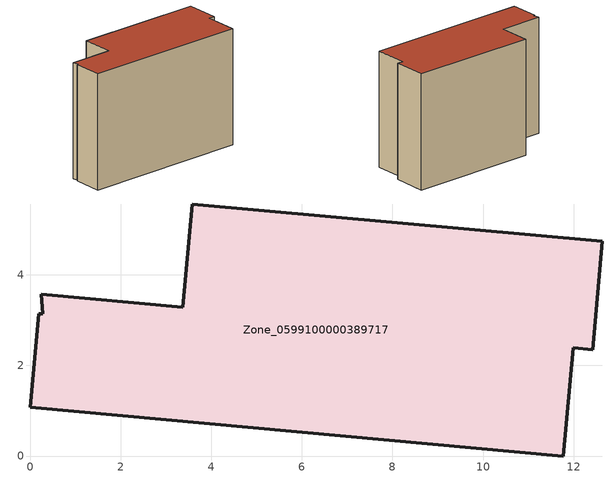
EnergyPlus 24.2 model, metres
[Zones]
Zone_0599100000389717
 floor ground (C_G): 0.27,3.14 0.24,3.58 3.37,3.29 3.57,5.57 12.63,4.74 12.42,2.35 11.99,2.39 11.77,0 0,1.08 0.19,3.14 z0
 wall outside (C_F): 0.19,3.14 0,1.08 11.77,0 11.99,2.39 12.42,2.35 12.63,4.74 3.57,5.57 3.37,3.29 0.24,3.58 0.27,3.14 0.19,3.14 z0:8.34
 roof outside (C_R): 0.24,3.58 0.27,3.14 0.19,3.14 0,1.08 11.77,0 11.99,2.39 12.42,2.35 12.63,4.74 3.57,5.57 3.37,3.29 z8.34
[BUILDING]
Pand.0599100000389717: North Axis=0; Terrain=City; Loads Convergence Tolerance Value=0.04; Temperature Convergence Tolerance Value=0.4; Solar Distribution=FullExterior; Maximum Number of Warmup Days=25; Minimum Number of Warmup Days=1
[Site:Location]
Rotterdam.The.Hague.AP_ZH_NLD Design_Conditions: Latitude=51.96; Longitude=4.45; Time Zone=1; Elevation=-4.5
[SITE:GROUNDTEMPERATURE:BUILDINGSURFACE]
18, 18, 18, 18, 18, 18, 18, 18, 18, 18, 18, 18
[MATERIAL] Thermal Absorptance=0.9; Solar Absorptance=0.7; Visible Absorptance=0.7
Name | Roughness | Thickness | Conductivity | Density | Specific Heat
G.TI.1992-2005 | MediumSmooth | 0.15 | 0.06 | 540 | 1210
F.TI.1992-2005 | Rough | 0.3 | 0.12 | 1920 | 840
R.TI.1992-2005 | MediumRough | 0.2 | 0.08 | 1500 | 1000
[CONSTRUCTION]
C_G: G.TI.1992-2005
C_F: F.TI.1992-2005
C_R: R.TI.1992-2005
[ZONE]
Zone_0599100000389717: Type=1; Multiplier=1; Ceiling Height=Autocalculate; Volume=Autocalculate; Floor Area=autocalculate; Part of Total Floor Area=Yes
[ZONEINFILTRATION:DESIGNFLOWRATE]
Infil_Zone_0599100000389717: Zone or ZoneList or Space or SpaceList=Zone_0599100000389717; Schedule=AlwaysOn; Design Flow Rate Calculation Method=Flow/Area; Flow Rate per Floor Area=0.0015; Constant Term Coefficient=1; Temperature Term Coefficient=0; Velocity Term Coefficient=0; Velocity Squared Term Coefficient=0
[HVACTEMPLATE:ZONE:IDEALLOADSAIRSYSTEM]
Zone_0599100000389717: Maximum Heating Supply Air Temperature=50; Minimum Cooling Supply Air Temperature=13; Maximum Heating Supply Air Humidity Ratio=0.0156; Minimum Cooling Supply Air Humidity Ratio=0.0077; Heating Limit=NoLimit; Cooling Limit=NoLimit; Dehumidification Control Type=ConstantSensibleHeatRatio; Cooling Sensible Heat Ratio=0.7; Dehumidification Setpoint=60; Humidification Control Type=None; Humidification Setpoint=30; Outdoor Air Method=None; Outdoor Air Flow Rate per Person=0.00944; Outdoor Air Flow Rate per Zone Floor Area=0; Outdoor Air Flow Rate per Zone=0; Demand Controlled Ventilation Type=None; Outdoor Air Economizer Type=NoEconomizer; Heat Recovery Type=None; Sensible Heat Recovery Effectiveness=0.7; Latent Heat Recovery Effectiveness=0.65
[ZONECONTROL:THERMOSTAT]
ThermostatControl_Zone_0599100000389717: Zone or ZoneList=Zone_0599100000389717; Control Type Schedule=DualSetpointControlType; Control 1=Thermostat_Zone_0599100000389717; Temperature Difference Between Cutout And Setpoint=0
[THERMOSTATSETPOINT:DUALSETPOINT]
Thermostat_Zone_0599100000389717: Heating Setpoint Temperature Schedule=HeatingSetpoint_Zone_0599100000389717; Cooling Setpoint Temperature Schedule=CoolingSetpoint_Zone_0599100000389717
[SCHEDULE:COMPACT]
HeatingSetpoint_Zone_0599100000389717: Through: 12/31, For: AllDays, Until: 24:00, 21
CoolingSetpoint_Zone_0599100000389717: Through: 12/31, For: AllDays, Until: 24:00, 24
DualSetpointControlType: Through: 12/31, For: AllDays, Until: 24:00, 4
AlwaysOn: Through: 12/31, For: AllDays, Until: 24:00, 1
